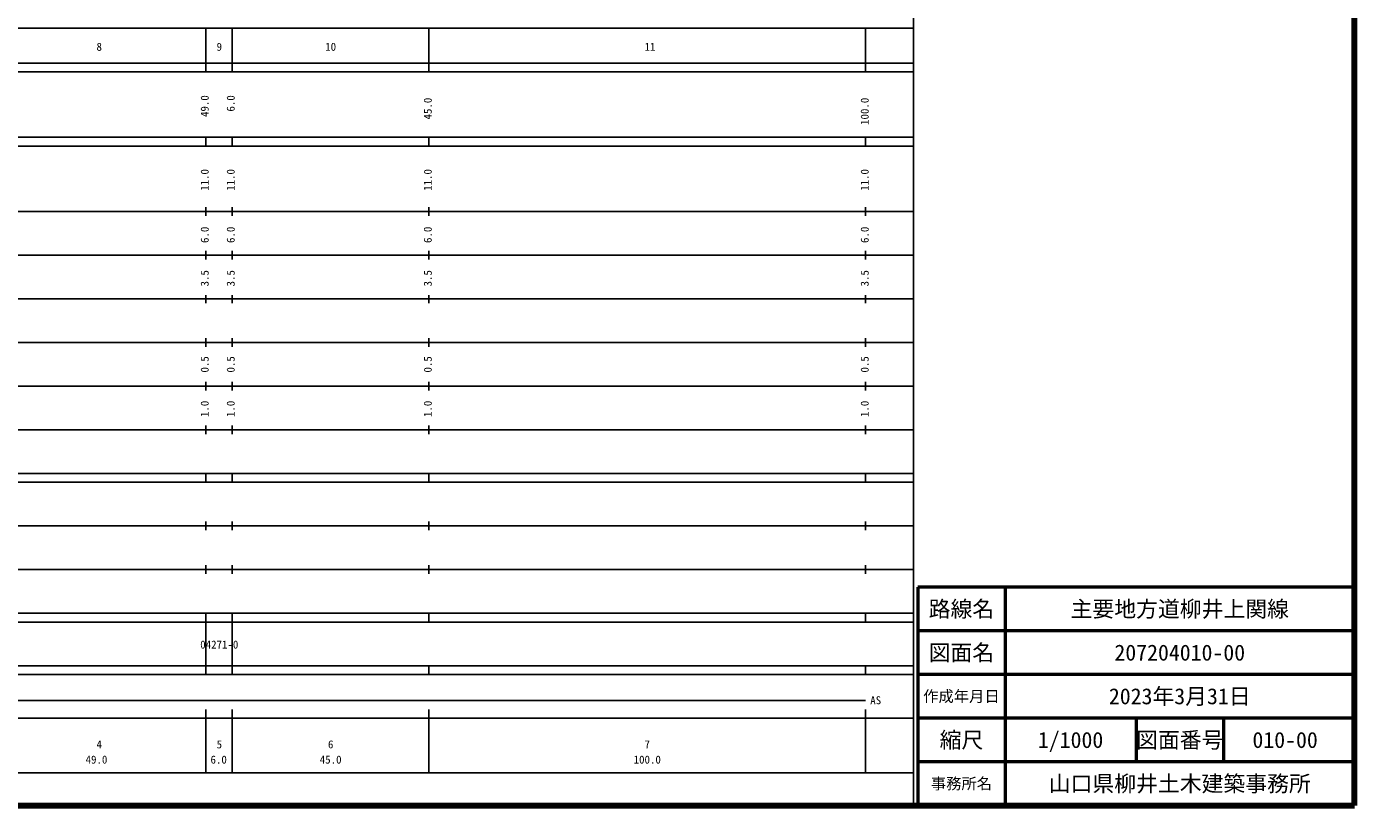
# Model space of a CAD drawing. Units: millimetres, scale not verified. Extents: x 39750 to 680000, y 20000 to 380250.
# Drawn here: x 375918 to 680000, y 20000 to 198357 of the extents above; entities that cross this region are included whole.
import ezdxf
from ezdxf.enums import TextEntityAlignment as Align

# ---------------------------------------------------------------- set-up
doc = ezdxf.new("R2010")
doc.units = ezdxf.units.MM
doc.header["$LTSCALE"] = 1000
for name, color, linetype, lineweight in [('M-TTL', 2, 'Continuous', 140), ('M-TTL-BAND', 7, 'Continuous', 25), ('M-TTL-FRAM', 2, 'Continuous', 50), ('M-TTL-LINE', 7, 'Continuous', 50)]:
    doc.layers.add(name, color=color, linetype=linetype, lineweight=lineweight)
doc.layers.add('M-TTL-TXT', color=7, linetype='Continuous')
doc.styles.add('ＭＳ ゴシック', font='')
doc.styles.get('ＭＳ ゴシック').set_extended_font_data('MS Gothic')

msp = doc.modelspace()

# ---------------------------------------------------------------- linework, layer by layer
at = {"layer": 'M-TTL'}
for p, q in [((680000, 20000), (680000, 380000)), ((40000, 20000), (680000, 20000))]:
    msp.add_line(p, q, dxfattribs=at)
at = {"layer": 'M-TTL-BAND'}
for p, q in [((579000, 20000), (579000, 370000)), ((68000, 198000), (579000, 198000)), ((417000, 198000), (417000, 190991)), ((423000, 198000), (423000, 190991)), ((468000, 190991), (468000, 198000)), ((568000, 198000), (568000, 190991)), ((40000, 190000), (579000, 190000)), ((417000, 190991), (417000, 188000)), ((423000, 190991), (423000, 188000)), ((468000, 188000), (468000, 190991)), ((568000, 190991), (568000, 188000)), ((40000, 188000), (579000, 188000)), ((40000, 173000), (579000, 173000)), ((40000, 171000), (579000, 171000)), ((417000, 171000), (417000, 173000)), ((423000, 171000), (423000, 173000)), ((468000, 171000), (468000, 173000)), ((568000, 173000), (568000, 171000)), ((40000, 156000), (579000, 156000)), ((417000, 155000), (417000, 157000)), ((423000, 155000), (423000, 157000)), ((468000, 155000), (468000, 157000)), ((568000, 157000), (568000, 155000)), ((46000, 146000), (579000, 146000)), ((417000, 145000), (417000, 147000)), ((423000, 145000), (423000, 147000)), ((468000, 145000), (468000, 147000)), ((568000, 147000), (568000, 145000)), ((52000, 136000), (579000, 136000)), ((417000, 135000), (417000, 136832)), ((423000, 135000), (423000, 136832)), ((468000, 135000), (468000, 136832)), ((568000, 136832), (568000, 135000)), ((46000, 126000), (579000, 126000)), ((417000, 125000), (417000, 127000)), ((423000, 125000), (423000, 127000)), ((468000, 125000), (468000, 127000)), ((568000, 127000), (568000, 125000)), ((52000, 116000), (579000, 116000)), ((417000, 115000), (417000, 117000)), ((423000, 115000), (423000, 117000)), ((468000, 115000), (468000, 117000)), ((568000, 117000), (568000, 115000)), ((417000, 105000), (417000, 107000)), ((423000, 105000), (423000, 107000)), ((468000, 105000), (468000, 107000)), ((568000, 107000), (568000, 105000)), ((46000, 106000), (579000, 106000)), ((40000, 96000), (579000, 96000)), ((417000, 94000), (417000, 96000)), ((423000, 94000), (423000, 96000)), ((468000, 94000), (468000, 96000)), ((568000, 96000), (568000, 94000)), ((40000, 94000), (579000, 94000)), ((49000, 84000), (579000, 84000)), ((417000, 83000), (417000, 85000)), ((423000, 83000), (423000, 85000)), ((468000, 83000), (468000, 85000)), ((568000, 85000), (568000, 83000)), ((40000, 74000), (579000, 74000)), ((417000, 73000), (417000, 75000)), ((423000, 73000), (423000, 75000)), ((468000, 73000), (468000, 75000)), ((568000, 75000), (568000, 73000)), ((40000, 64000), (579000, 64000)), ((417000, 50000), (417000, 64000)), ((423000, 50000), (423000, 64000)), ((468000, 62000), (468000, 64000)), ((568000, 64000), (568000, 62000)), ((40000, 62000), (579000, 62000)), ((40000, 52000), (579000, 52000)), ((468000, 50000), (468000, 52000)), ((568000, 52000), (568000, 50000)), ((40000, 50000), (579000, 50000)), ((70506, 44000), (568000, 44000)), ((40000, 40000), (579000, 40000)), ((417000, 27500), (417000, 42000)), ((423000, 27500), (423000, 42000)), ((468000, 27500), (468000, 42000)), ((568000, 42000), (568000, 27500)), ((68000, 27500), (579000, 27500))]:
    msp.add_line(p, q, dxfattribs=at)
at = {"layer": 'M-TTL-FRAM'}
for p, q in [((680000, 70000), (580000, 70000)), ((580000, 70000), (580000, 20000))]:
    msp.add_line(p, q, dxfattribs=at)
at = {"layer": 'M-TTL-LINE'}
for p, q in [((600000, 70000), (600000, 20000)), ((680000, 60000), (580000, 60000)), ((680000, 50000), (580000, 50000)), ((680000, 40000), (580000, 40000)), ((630000, 40000), (630000, 30000)), ((650000, 40000), (650000, 30000)), ((680000, 30000), (580000, 30000))]:
    msp.add_line(p, q, dxfattribs=at)

# ---------------------------------------------------------------- texts
at = {"layer": 'M-TTL-BAND', "style": 'ＭＳ ゴシック'}
for s, p in [('8', (391937, 192262)), ('9', (419437, 192262)), ('10', (444312, 192262)), ('11', (517437, 192262)), ('04271-0', (415687, 55372)), ('AS', (569120, 42617)), ('4', (391937, 32523)), ('5', (419437, 32523)), ('6', (444937, 32523)), ('7', (517437, 32523)), ('49.0', (389437, 29033)), ('6.0', (418041, 29033)), ('45.0', (443062, 29033)), ('100.0', (514937, 29033))]:
    msp.add_text(s, height=1833, dxfattribs=at).set_placement(p, align=Align.BOTTOM_LEFT)
for s, p in [('49.0', (418174, 177645)), (' 6.0', (424131, 177645)), (' 45.0', (469258, 175831)), ('100.0', (569313, 175831)), ('11.0', (418174, 160733)), ('11.0', (424131, 160733)), ('11.0', (469258, 160733)), ('11.0', (569313, 160733)), ('6.0', (418174, 148796)), ('6.0', (424131, 148796)), ('6.0', (469258, 148796)), ('6.0', (569313, 148796)), ('3.5', (418174, 138848)), ('3.5', (424131, 138848)), ('3.5', (469258, 138848)), ('3.5', (569313, 138848)), ('0.5', (418174, 119133)), ('0.5', (424131, 119133)), ('0.5', (469258, 119133)), ('0.5', (569313, 119133)), ('1.0', (418174, 108937)), ('1.0', (424131, 108937)), ('1.0', (469258, 108937)), ('1.0', (569313, 108937))]:
    msp.add_text(s, height=1833, rotation=90, dxfattribs=at).set_placement(p, align=Align.BOTTOM_LEFT)
at = {"layer": 'M-TTL-TXT', "style": 'ＭＳ ゴシック'}
for s, height, p in [('路線名', 3666, (590000, 65000)), ('路線名', 3666, (590000, 65000)), ('主要地方道柳井上関線', 3666, (640000, 65000)), ('図面名', 3666, (590000, 55000)), ('図面名', 3666, (590000, 55000)), ('207204010-00', 3666, (640000, 55000)), ('作成年月日', 2566, (590000, 45000)), ('作成年月日', 2566, (590000, 45000)), ('2023年3月31日', 3666, (640000, 45000)), ('縮尺', 3666, (590000, 35000)), ('縮尺', 3666, (590000, 35000)), ('1/1000', 3666, (615000, 35000)), ('図面番号', 3666, (640000, 35000)), ('図面番号', 3666, (640000, 35000)), ('010-00', 3666, (664125, 35000)), ('山口県柳井土木建築事務所', 3666, (640000, 25000)), ('事務所名', 2566, (590000, 25000)), ('事務所名', 2566, (590000, 25000))]:
    msp.add_text(s, height=height, dxfattribs=at).set_placement(p, align=Align.MIDDLE_CENTER)

doc.saveas('drawing.dxf')
